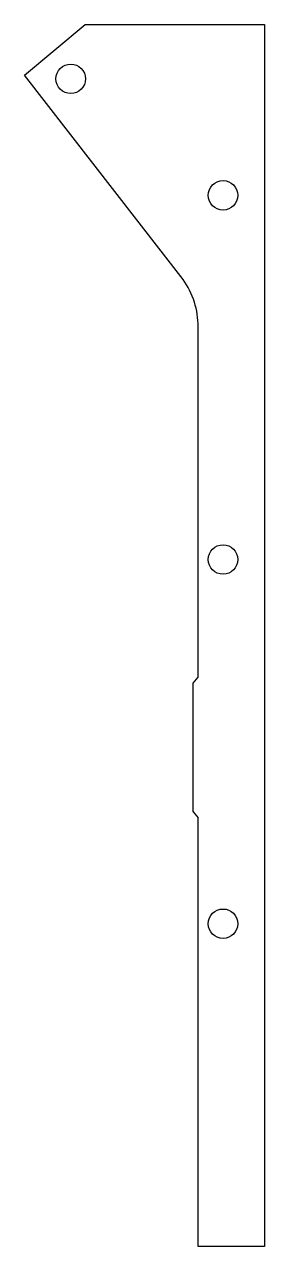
# Model space of a CAD drawing. Extents: x 37 to 182, y 39 to 777.
import ezdxf

# ---------------------------------------------------------------- set-up
doc = ezdxf.new("R2010")
doc.units = 0
doc.layers.get('0').update_dxf_attribs({"linetype": 'CONTINUOUS'})

msp = doc.modelspace()

# ---------------------------------------------------------------- linework, layer by layer
for p, q in [((36.85, 746.54), (73.4, 777.21)), ((73.4, 777.21), (181.61, 777.21)), ((181.61, 777.21), (181.61, 38.99)), ((132.57, 623.19), (36.85, 746.54)), ((141.61, 382.94), (141.61, 594.51)), ((138.61, 379.28), (141.61, 382.94)), ((138.61, 301.64), (138.61, 379.28)), ((138.61, 301.64), (141.61, 297.97)), ((141.61, 38.99), (141.61, 297.97)), ((181.61, 38.99), (141.61, 38.99))]:
    msp.add_line(p, q)
for centre in [(64.75, 744.35), (156.61, 673.99), (156.61, 453.99), (156.61, 233.99)]:
    msp.add_circle(centre, 8.9)
msp.add_arc((91.61, 594.51), 50, 0, 35)

doc.saveas('drawing.dxf')
